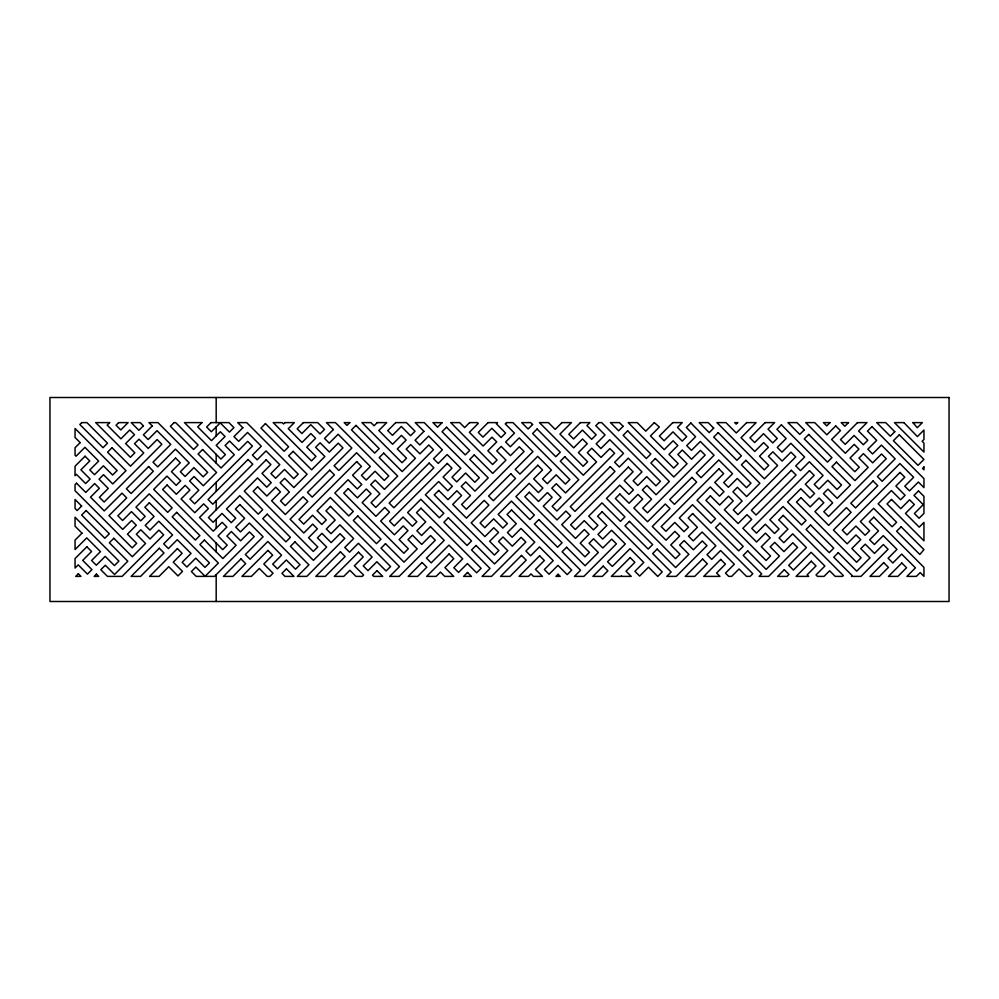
<?xml version="1.0" encoding="UTF-8"?>
<svg xmlns="http://www.w3.org/2000/svg" width="999" height="999" viewBox="0 0 999 999"><rect width="100%" height="100%" fill="white"/><g stroke="black" fill="none" stroke-linecap="round" stroke-linejoin="round"><path stroke-width="1.5" d="M216.184 397.502L216.184 422.614M216.184 426.898L216.184 435.914M216.184 454.345L216.184 463.124M216.184 482.317L216.184 491.321M216.184 500.786L216.184 509.802M216.184 519.255L216.184 528.271M216.184 543.094L216.184 551.873M216.184 574.675L216.184 601.498M81.718 422.614L79.833 424.5L103.034 447.702L107.517 443.206L86.925 422.614L81.718 422.614M80.195 442.607L75.05 447.752L75.05 455.219L76.049 456.206L84.927 447.34L98.664 461.076L89.785 469.955L94.518 474.687L103.397 465.809L112.625 475.037L117.12 470.554L75.05 428.496L75.05 437.475L80.195 442.607M109.64 422.614L107.155 425.099L120.904 438.836L129.783 429.97L134.503 434.69L125.637 443.568L134.865 452.809L130.382 457.292L95.704 422.614L109.64 422.614M85.04 456.231L75.05 466.221L75.05 475.674L76.411 474.325L85.639 483.553L90.135 479.07L80.894 469.83L89.773 460.964L85.04 456.231M118.656 422.614L116.059 425.212L120.779 429.945L128.122 422.614L118.656 422.614M76.523 483.216L75.05 484.69L75.05 490.721L132.18 547.852L136.676 543.356L127.435 534.128L136.314 525.249L131.581 520.516L122.702 529.395L108.966 515.646L126.711 497.902L121.99 493.169L104.233 510.926L90.497 497.177L99.363 488.299L94.643 483.578L85.764 492.445L76.523 483.216M112.025 447.714L107.542 452.197L126.011 470.679L112.75 483.941L103.509 474.7L99.026 479.183L108.267 488.424L99.388 497.302L104.121 502.022L161.85 444.293L157.13 439.56L148.252 448.439L139.011 439.198L134.528 443.693L143.756 452.922L130.494 466.183L112.025 447.714M143.381 425.824L138.898 430.307L131.206 422.614L140.185 422.614L143.381 425.824M152.273 425.936L143.406 434.815L148.127 439.548L157.005 430.669L170.742 444.405L152.997 462.162L157.73 466.883L175.474 449.138L189.223 462.887L180.344 471.753L185.077 476.486L193.943 467.607L203.184 476.848L207.667 472.352L157.929 422.614L148.951 422.614L152.273 425.936M81.618 506.056L77.135 510.539L75.05 508.466L75.05 499.488L81.618 506.056M86.126 510.564L81.631 515.047L104.833 538.249L109.328 533.766L86.126 510.564M174.076 422.614L170.392 426.298L193.581 449.5L198.077 445.005L175.674 422.614L174.076 422.614M81.993 533.166L75.05 540.097L75.05 549.562L86.726 537.887L100.462 551.635L91.596 560.501L96.316 565.234L105.195 556.356L114.435 565.596L118.918 561.113L75.05 517.245L75.05 526.223L81.993 533.166M148.614 466.545L126.374 488.786L131.106 493.518L153.334 471.278L148.614 466.545M201.998 422.614L197.715 426.898L211.463 440.646L220.329 431.768L225.062 436.501L216.184 445.367L225.424 454.607L220.929 459.09L184.453 422.614L201.998 422.614M86.851 546.778L75.05 558.578L75.05 568.031L78.209 564.872L87.45 574.113L91.933 569.617L82.705 560.389L91.571 551.51L86.851 546.778M175.599 458.029L117.857 515.771L122.59 520.504L131.456 511.625L140.697 520.866L145.18 516.371L135.951 507.142L149.213 493.868L167.682 512.35L172.165 507.854L153.696 489.385L166.958 476.123L176.199 485.364L180.682 480.869L171.453 471.64L180.32 462.762L175.599 458.029M211.014 422.614L206.606 427.023L211.338 431.743L220.217 422.877L229.445 432.105L233.941 427.622L228.933 422.614L211.014 422.614M113.836 538.274L109.341 542.757L127.81 561.226L114.548 574.487L105.32 565.259L100.824 569.742L107.467 576.386L122.115 576.386L163.661 534.84L158.928 530.119L150.05 538.985L140.822 529.757L136.326 534.24L145.567 543.481L132.305 556.743L113.836 538.274M167.083 485.014L162.6 489.51L222.74 549.65L227.223 545.154L217.994 535.926L226.86 527.047L222.14 522.315L213.262 531.193L199.513 517.457L208.391 508.578L203.659 503.846L194.793 512.724L181.044 498.976L189.922 490.109L185.19 485.377L176.323 494.255L167.083 485.014M78.334 573.763L75.712 576.386L80.944 576.386L78.334 573.763M149.326 502.772L144.843 507.255L154.083 516.495L145.205 525.362L149.937 530.094L158.804 521.216L172.552 534.964L163.674 543.843L168.406 548.563L177.273 539.697L191.021 553.434L182.143 562.312L186.875 567.032L195.754 558.166L204.982 567.395L209.478 562.912L149.326 502.772M202.585 449.513L198.089 454.008L216.571 472.477L203.309 485.739L194.068 476.498L189.585 480.994L198.813 490.222L189.935 499.1L194.668 503.833L252.41 446.091L247.677 441.358L238.798 450.237L229.57 441.009L225.075 445.492L234.315 454.732L221.054 467.994L202.585 449.513M96.441 574.125L94.181 576.386L98.701 576.386L96.441 574.125M242.832 427.747L233.953 436.613L238.686 441.346L247.565 432.467L261.301 446.216L252.422 455.082L257.155 459.815L266.034 450.936L279.77 464.685L270.891 473.563L275.624 478.284L284.503 469.418L293.731 478.646L298.226 474.163L246.678 422.614L237.7 422.614L242.832 427.747M176.673 512.362L172.19 516.858L195.392 540.047L199.875 535.564L176.673 512.362M265.434 423.613L260.939 428.096L284.141 451.298L288.624 446.815L265.434 423.613M159.291 548.226L131.131 576.386L140.584 576.386L164.011 552.959L159.291 548.226M248.039 459.478L208.054 499.463L212.775 504.195L252.772 464.198L248.039 459.478M284.902 422.614L283.541 423.976L282.18 422.614L273.202 422.614L311.488 460.901L315.971 456.406L306.743 447.177L315.609 438.299L310.889 433.566L302.01 442.445L288.274 428.696L294.355 422.614L284.902 422.614M177.397 548.588L149.6 576.386L159.053 576.386L168.769 566.683L177.997 575.911L182.492 571.428L173.252 562.187L182.13 553.309L177.397 548.588M266.146 459.84L208.416 517.569L213.137 522.302L222.015 513.424L231.256 522.664L235.739 518.169L226.498 508.941L239.76 495.679L258.242 514.148L262.725 509.665L244.256 491.183L257.517 477.922L266.745 487.162L271.241 482.679L262 473.439L270.879 464.56L266.146 459.84M303.371 422.614L297.165 428.821L301.885 433.554L310.764 424.675L320.005 433.916L324.488 429.42L317.682 422.614L303.371 422.614M204.383 540.072L199.9 544.555L218.369 563.036L205.107 576.298L195.866 567.057L191.383 571.54L196.229 576.386L214.473 576.386L254.208 536.65L249.475 531.918L240.609 540.796L231.368 531.555L226.885 536.038L236.114 545.279L222.852 558.541L204.383 540.072M239.885 504.57L235.402 509.053L244.63 518.294L235.752 527.172L240.484 531.893L249.363 523.026L263.099 536.763L245.354 554.52L250.087 559.24L267.832 541.495L281.568 555.232L272.702 564.11L277.422 568.843L286.301 559.964L295.542 569.205L300.025 564.71L239.885 504.57M257.63 486.825L253.147 491.308L313.286 551.448L317.782 546.965L308.541 537.724L317.42 528.846L312.687 524.125L303.808 532.991L290.072 519.255L307.817 501.51L303.097 496.778L285.339 514.522L271.603 500.786L280.469 491.908L275.749 487.175L266.87 496.053L257.63 486.825M293.132 451.323L288.649 455.806L307.118 474.275L293.856 487.537L284.615 478.309L280.132 482.792L289.373 492.032L280.494 500.899L285.227 505.631L342.957 447.889L338.236 443.169L329.358 452.035L320.117 442.807L315.634 447.29L324.875 456.531L311.601 469.792L293.132 451.323M333.379 429.545L324.513 438.424L329.233 443.144L338.112 434.278L351.86 448.014L334.103 465.759L338.836 470.492L356.581 452.747L370.329 466.483L361.451 475.362L366.183 480.094L375.05 471.216L384.29 480.444L388.773 475.961L335.427 422.614L326.448 422.614L333.379 429.545M349.775 422.614L346.99 425.399L344.205 422.614L349.775 422.614M267.233 514.16L262.737 518.656L285.939 541.858L290.434 537.362L267.233 514.16M355.981 425.412L351.498 429.907L374.7 453.109L379.183 448.613L355.981 425.412M240.971 558.903L223.476 576.386L232.942 576.386L245.692 563.636L240.971 558.903M329.72 470.154L307.48 492.395L312.212 497.115L334.44 474.875L329.72 470.154M377.26 422.614L374.088 425.774L370.929 422.614L361.95 422.614L402.035 462.699L406.531 458.216L397.29 448.976L406.168 440.097L401.436 435.377L392.57 444.243L378.821 430.507L386.713 422.614L377.26 422.614M267.957 550.387L241.958 576.386L251.411 576.386L259.315 568.481L267.22 576.386L269.88 576.386L273.039 573.226L263.811 563.985L272.677 555.119L267.957 550.387M356.705 461.638L298.963 519.38L303.696 524.1L312.562 515.234L321.803 524.463L326.286 519.98L317.058 510.739L330.319 497.477L348.788 515.946L353.284 511.463L334.802 492.994L348.064 479.732L357.305 488.961L361.788 484.478L352.56 475.237L361.438 466.371L356.705 461.638M395.729 422.614L387.712 430.619L392.445 435.352L401.323 426.473L410.552 435.714L415.047 431.231L406.431 422.614L395.729 422.614M294.942 541.87L290.447 546.366L308.916 564.835L297.365 576.386L306.818 576.386L344.767 538.449L340.035 533.716L331.156 542.594L321.928 533.354L317.432 537.849L326.673 547.077L313.411 560.339L294.942 541.87M330.444 506.368L325.949 510.864L335.189 520.092L326.311 528.971L331.044 533.703L339.91 524.825L353.658 538.573L344.78 547.44L349.513 552.172L358.391 543.294L372.127 557.042L363.249 565.909L367.982 570.641L376.86 561.763L386.089 571.003L390.584 566.52L330.444 506.368M348.189 488.623L343.706 493.106L403.846 553.259L408.329 548.763L399.101 539.535L407.967 530.656L403.246 525.924L394.368 534.802L380.619 521.053L389.498 512.187L384.765 507.455L375.899 516.333L362.15 502.584L371.029 493.706L366.296 488.986L357.43 497.852L348.189 488.623M383.691 453.121L379.195 457.604L397.677 476.086L384.415 489.348L375.174 480.107L370.691 484.59L379.92 493.831L371.041 502.709L375.774 507.43L433.516 449.7L428.783 444.967L419.905 453.846L410.676 444.605L406.181 449.1L415.422 458.329L402.16 471.59L383.691 453.121M286.426 568.856L281.93 573.351L284.977 576.386L293.956 576.386L286.426 568.856M423.938 431.343L415.06 440.222L419.792 444.955L428.671 436.076L442.407 449.812L433.529 458.691L438.261 463.424L447.14 454.545L460.876 468.294L452.01 477.16L456.73 481.893L465.609 473.014L474.837 482.255L479.333 477.759L424.175 422.614L415.209 422.614L423.938 431.343M442.033 422.714L437.537 427.197L432.954 422.614L442.033 422.714M357.779 515.971L353.296 520.454L376.498 543.656L380.981 539.173L357.779 515.971M446.541 427.222L442.045 431.705L465.247 454.907L469.73 450.412L446.541 427.222M340.397 551.835L315.834 576.386L325.299 576.386L345.13 556.555L340.397 551.835M429.145 463.074L389.16 503.071L393.881 507.792L433.878 467.807L429.145 463.074M469.605 422.614L464.647 427.572L459.677 422.614L450.711 422.614L492.594 464.498L497.077 460.015L487.849 450.774L496.715 441.908L491.995 437.175L483.116 446.053L469.38 432.305L478.246 423.426L477.435 422.614L469.605 422.614M358.504 552.185L334.303 576.386L343.768 576.386L349.875 570.279L355.981 576.386L362.237 576.386L363.599 575.024L354.358 565.796L363.236 556.918L358.504 552.185M447.252 463.436L389.523 521.178L394.243 525.911L403.121 517.032L412.362 526.261L416.845 521.778L407.604 512.537L420.866 499.288L439.348 517.757L443.831 513.261L425.362 494.792L438.623 481.53L447.852 490.771L452.347 486.276L443.106 477.047L451.985 468.169L447.252 463.436M488.086 422.614L478.271 432.43L482.992 437.15L491.87 428.284L501.111 437.512L505.594 433.029L496.366 423.788L497.539 422.614L488.086 422.614M385.489 543.681L381.006 548.164L399.475 566.633L389.722 576.386L399.175 576.386L435.314 540.247L430.594 535.526L421.715 544.393L412.475 535.164L407.992 539.647L417.22 548.888L403.958 562.15L385.489 543.681M420.991 508.179L416.508 512.662L425.736 521.903L416.858 530.769L421.59 535.501L430.469 526.623L444.205 540.372L426.461 558.116L431.193 562.849L448.938 545.104L462.687 558.841L453.808 567.719L458.541 572.439L467.407 563.573L476.648 572.802L481.131 568.319L420.991 508.179M438.748 490.422L434.253 494.917L494.393 555.057L498.888 550.561L489.647 541.333L498.526 532.455L493.793 527.722L484.915 536.6L471.178 522.864L488.923 505.107L484.203 500.387L466.446 518.131L452.709 504.395L461.575 495.516L456.855 490.784L447.977 499.662L438.748 490.422M474.238 454.92L469.755 459.415L488.224 477.884L474.962 491.146L465.721 481.905L461.238 486.401L470.479 495.629L461.6 504.507L466.333 509.24L524.063 451.498L519.343 446.765L510.464 455.644L501.223 446.416L496.74 450.899L505.981 460.139L492.719 473.401L474.238 454.92M506.555 422.614L505.257 423.913L514.485 433.141L505.619 442.02L510.339 446.753L519.218 437.874L532.966 451.623L515.209 469.368L519.942 474.1L537.687 456.343L551.436 470.092L542.557 478.971L547.29 483.691L556.156 474.825L565.397 484.053L569.88 479.57L512.937 422.614L506.555 422.614M376.973 570.666L372.49 575.149L373.726 576.386L382.704 576.386L376.973 570.666M532.579 424.513L528.096 428.996L521.703 422.614L530.681 422.614L532.579 424.513M448.339 517.769L443.856 522.265L467.045 545.454L471.54 540.971L448.339 517.769M537.087 429.021L532.604 433.504L555.806 456.705L560.289 452.222L537.087 429.021M422.077 562.512L408.191 576.386L417.657 576.386L426.798 567.232L422.077 562.512M510.826 473.751L488.586 495.991L493.319 500.724L515.546 478.484L510.826 473.751M561.962 422.614L555.194 429.383L548.439 422.614L539.46 422.614L583.141 466.308L587.637 461.813L578.396 452.584L587.275 443.706L582.542 438.973L573.676 447.852L559.927 434.103L571.428 422.614L561.962 422.614M449.063 553.995L426.66 576.386L436.126 576.386L440.422 572.09L444.73 576.386L453.708 576.386L444.917 567.594L453.783 558.716L449.063 553.995M537.812 465.247L480.069 522.976L484.802 527.709L493.681 518.831L502.909 528.071L507.405 523.576L498.164 514.348L511.426 501.086L529.895 519.555L534.39 515.072L515.909 496.59L529.17 483.329L538.411 492.569L542.894 488.074L533.666 478.846L542.544 469.967L537.812 465.247M580.431 422.614L568.818 434.228L573.551 438.961L582.429 430.082L591.658 439.323L596.153 434.827L586.913 425.599L589.897 422.614L580.431 422.614M476.048 545.479L471.553 549.962L490.022 568.443L482.08 576.386L491.533 576.386L525.874 542.057L521.141 537.325L512.262 546.203L503.034 536.962L498.538 541.446L507.779 550.686L494.517 563.948L476.048 545.479M511.55 509.977L507.055 514.46L516.296 523.701L507.417 532.579L512.15 537.3L521.016 528.434L534.765 542.17L525.886 551.048L530.619 555.781L539.497 546.903L553.234 560.639L544.355 569.517L549.088 574.25L557.966 565.372L567.195 574.612L571.69 570.117L511.55 509.977M529.295 492.232L524.812 496.715L584.952 556.855L589.435 552.372L580.207 543.131L589.073 534.253L584.353 529.532L575.474 538.411L561.725 524.662L570.604 515.784L565.884 511.063L557.005 519.93L543.256 506.193L552.135 497.315L547.402 492.582L538.536 501.461L529.295 492.232M564.797 456.73L560.302 461.213L578.783 479.682L565.521 492.944L556.281 483.716L551.798 488.199L561.026 497.44L552.147 506.306L556.88 511.038L614.622 453.296L609.889 448.576L601.023 457.442L591.783 448.214L587.287 452.697L596.528 461.938L583.266 475.199L564.797 456.73M598.913 422.614L595.804 425.711L605.044 434.952L596.166 443.831L600.899 448.551L609.777 439.685L623.513 453.421L614.635 462.3L619.368 467.02L628.246 458.154L641.982 471.89L633.116 480.769L637.837 485.502L646.715 476.623L655.956 485.851L660.439 481.368L601.685 422.614L598.913 422.614M467.532 572.464L463.611 576.386L471.453 576.386L467.532 572.464M623.139 426.311L618.643 430.806L610.451 422.614L619.43 422.614L623.139 426.311M538.886 519.567L534.403 524.063L557.604 547.265L562.087 542.769L538.886 519.567M627.647 430.819L623.151 435.314L646.353 458.516L650.836 454.021L627.647 430.819M521.503 555.432L500.549 576.386L510.002 576.386L526.236 560.164L521.503 555.432M610.252 466.683L570.267 506.668L574.987 511.401L614.984 471.416L610.252 466.683M654.32 422.614L645.754 431.181L637.187 422.614L628.209 422.614L673.701 468.106L678.184 463.623L668.955 454.383L677.834 445.504L673.101 440.784L664.223 449.65L650.486 435.914L659.352 427.035L654.32 422.614M539.61 555.794L519.018 576.386L528.483 576.386L530.981 573.888L533.478 576.386L542.457 576.386L535.464 569.393L544.343 560.526L539.61 555.794M628.359 467.045L570.629 524.787L575.349 529.507L584.228 520.641L593.468 529.87L597.951 525.387L588.711 516.146L601.972 502.884L620.454 521.353L624.937 516.87L606.468 498.401L619.73 485.139L628.958 494.368L633.453 489.885L624.213 480.644L633.091 471.778L628.359 467.045M672.789 422.614L659.377 436.026L664.11 440.759L672.976 431.88L682.217 441.121L686.7 436.638L677.472 427.397L682.255 422.614L672.789 422.614M566.595 547.277L562.112 551.773L580.581 570.242L574.437 576.386L583.891 576.386L616.42 543.856L611.7 539.123L602.822 548.001L593.581 538.761L589.098 543.256L598.326 552.484L585.064 565.746L566.595 547.277M602.097 511.775L597.614 516.271L606.843 525.499L597.976 534.378L602.697 539.11L611.575 530.232L625.312 543.968L607.567 561.725L612.3 566.458L630.044 548.701L643.793 562.449L634.914 571.316L639.647 576.048L648.513 567.17L657.754 576.411L662.237 571.928L602.097 511.775M619.855 494.03L615.359 498.513L675.499 558.666L679.994 554.17L670.754 544.942L679.632 536.063L674.899 531.331L666.021 540.209L652.285 526.461L670.029 508.716L665.309 503.983L647.552 521.74L633.816 507.992L642.694 499.113L637.961 494.393L629.083 503.259L619.855 494.03M655.344 458.529L650.861 463.012L669.33 481.493L656.068 494.755L646.84 485.514L642.345 489.997L651.585 499.238L642.707 508.116L647.439 512.837L705.169 455.107L700.449 450.374L691.57 459.253L682.329 450.012L677.846 454.508L687.087 463.736L673.826 476.998L655.344 458.529M690.846 423.027L686.363 427.522L695.591 436.75L686.725 445.629L691.445 450.362L700.324 441.483L714.073 455.219L696.315 472.977L701.048 477.697L718.793 459.952L732.542 473.701L723.663 482.567L728.396 487.3L737.262 478.421L746.503 487.662L750.986 483.166L690.846 423.027M558.079 574.263L555.968 576.386L560.202 576.386L558.079 574.263M713.686 428.121L709.203 432.604L699.213 422.614L708.191 422.614L713.686 428.121M629.445 521.378L624.962 525.861L648.151 549.063L652.647 544.58L629.445 521.378M718.194 432.629L713.711 437.112L736.912 460.314L741.395 455.819L718.194 432.629M737.662 422.614L736.188 424.088L734.702 422.614L737.662 422.614M603.184 566.108L592.907 576.386L602.36 576.386L607.904 570.841L603.184 566.108M691.932 477.36L669.692 499.6L674.425 504.333L696.665 482.092L691.932 477.36M746.678 422.614L736.3 432.979L725.936 422.614L716.957 422.614L764.247 469.905L768.743 465.422L759.502 456.181L768.381 447.315L763.648 442.582L754.782 451.461L741.033 437.712L756.131 422.614L746.678 422.614M630.169 557.592L611.376 576.386L620.829 576.386L621.528 575.686L622.227 576.386L631.206 576.386L626.023 571.203L634.889 562.325L630.169 557.592M718.918 468.843L661.176 526.585L665.908 531.318L674.787 522.44L684.015 531.668L688.511 527.185L679.27 517.944L692.532 504.682L711.001 523.164L715.496 518.668L697.015 500.199L710.277 486.938L719.517 496.178L724 491.683L714.772 482.455L723.651 473.576L718.918 468.843M765.147 422.614L749.924 437.837L754.657 442.557L763.536 433.691L772.764 442.919L777.259 438.436L768.019 429.195L774.612 422.614L765.147 422.614M657.155 549.088L652.659 553.571L671.128 572.04L666.795 576.386L676.248 576.386L706.98 545.654L702.247 540.934L693.368 549.8L684.14 540.571L679.645 545.054L688.885 554.295L675.624 567.557L657.155 549.088M692.657 513.586L688.161 518.069L697.402 527.31L688.523 536.176L693.256 540.909L702.122 532.03L715.871 545.779L706.992 554.657L711.725 559.378L720.604 550.511L734.34 564.248L725.461 573.126L728.733 576.386L731.655 576.386L739.073 568.98L746.478 576.386L750.137 576.386L752.796 573.726L692.657 513.586M710.401 495.829L705.918 500.324L766.058 560.464L770.541 555.968L761.313 546.74L770.179 537.862L765.459 533.129L756.58 542.007L742.831 528.271L751.71 519.393L746.99 514.66L738.111 523.538L724.362 509.79L733.241 500.924L728.508 496.191L719.642 505.069L710.401 495.829M745.903 460.327L741.408 464.822L759.889 483.291L746.628 496.553L737.387 487.312L732.904 491.808L742.132 501.036L733.254 509.915L737.986 514.647L795.728 456.905L790.996 452.172L782.13 461.051L772.889 451.823L768.406 456.306L777.634 465.546L764.372 478.808L745.903 460.327M781.405 424.825L776.91 429.32L786.151 438.549L777.272 447.427L782.005 452.16L790.883 443.281L804.62 457.03L795.741 465.896L800.474 470.629L809.352 461.75L823.089 475.499L814.222 484.378L818.943 489.098L827.821 480.232L837.062 489.46L841.545 484.977L781.405 424.825M804.245 429.92L799.749 434.403L787.961 422.614L796.94 422.614L804.245 429.92M719.992 523.176L715.509 527.672L738.711 550.861L743.194 546.378L719.992 523.176M808.753 434.428L804.257 438.911L827.459 462.112L831.955 457.629L808.753 434.428M830.019 422.614L826.735 425.899L823.463 422.614L830.019 422.614M702.609 559.04L685.264 576.386L694.717 576.386L707.342 563.773L702.609 559.04M791.358 470.292L751.373 510.277L756.093 515.009L796.091 475.012L791.358 470.292M835.738 425.911L826.86 434.79L814.684 422.614L805.706 422.614L854.807 471.715L859.29 467.22L850.062 457.992L858.94 449.113L854.207 444.38L845.329 453.259L831.593 439.51L840.459 430.644L835.738 425.911M848.488 422.614L844.854 426.248L841.208 422.614L848.488 422.614M720.716 559.403L703.733 576.386L719.954 576.386L716.57 573.001L725.449 564.123L720.716 559.403M809.465 470.654L751.735 528.384L756.455 533.116L765.334 524.238L774.575 533.478L779.058 528.983L769.817 519.755L783.091 506.493L801.56 524.962L806.043 520.479L787.574 501.998L800.836 488.736L810.077 497.977L814.56 493.481L805.319 484.253L814.197 475.374L809.465 470.654M857.504 422.614L840.484 439.635L845.216 444.368L854.083 435.489L863.323 444.73L867.806 440.234L858.578 431.006L866.957 422.614L857.504 422.614M747.702 550.886L743.219 555.369L761.688 573.838L759.14 576.386L768.606 576.386L797.527 547.464L792.806 542.732L783.928 551.61L774.687 542.37L770.204 546.853L779.432 556.093L766.171 569.355L747.702 550.886M783.204 515.384L778.721 519.867L787.949 529.108L779.083 537.986L783.803 542.707L792.682 533.841L806.418 547.577L788.673 565.334L793.406 570.054L811.151 552.31L824.899 566.046L816.021 574.924L817.482 576.386L824.013 576.386L829.62 570.779L835.226 576.386L842.482 576.386L843.343 575.524L783.204 515.384M800.961 497.639L796.465 502.122L856.605 562.262L861.101 557.779L851.86 548.538L860.738 539.66L856.006 534.94L847.127 543.806L833.391 530.069L851.136 512.325L846.415 507.592L828.658 525.337L814.922 511.6L823.8 502.722L819.068 497.989L810.189 506.868L800.961 497.639M836.45 462.137L831.967 466.62L850.436 485.089L837.174 498.351L827.946 489.123L823.451 493.606L832.691 502.847L823.813 511.713L828.546 516.446L886.275 458.703L881.555 453.983L872.676 462.849L863.436 453.621L858.953 458.104L868.193 467.345L854.932 480.606L836.45 462.137M871.952 426.635L867.469 431.118L876.697 440.359L867.831 449.238L872.552 453.958L881.43 445.092L895.179 458.828L877.422 476.573L882.154 481.306L899.899 463.561L913.648 477.297L904.769 486.176L909.502 490.909L918.368 482.03L923.95 487.599L923.95 478.621L871.952 426.635M894.792 431.718L890.309 436.213L876.71 422.614L885.688 422.614L894.792 431.718M903.908 422.614L917.407 436.588L923.95 430.057L923.95 439.51L922.139 441.321L923.95 443.119L923.95 452.097L894.455 422.614L903.908 422.614M899.3 434.802L893.381 440.721L918.019 465.347L923.925 459.428L899.3 434.802M810.551 524.975L806.068 529.47L829.257 552.672L833.753 548.176L810.551 524.975M912.924 422.614L917.294 427.697L922.377 422.614L912.924 422.614M784.29 569.717L777.622 576.386L787.075 576.386L789.01 574.45L784.29 569.717M873.039 480.969L850.798 503.209L855.531 507.929L877.771 485.689L873.039 480.969M811.275 561.201L796.091 576.386L808.703 576.386L807.13 574.8L815.996 565.933L811.275 561.201M900.024 472.452L842.282 530.194L847.015 534.915L855.893 526.048L865.122 535.277L869.617 530.794L860.376 521.553L873.638 508.291L892.107 526.76L896.602 522.277L878.121 503.808L891.383 490.546L900.623 499.775L905.106 495.292L895.878 486.051L904.757 477.185L900.024 472.452M838.261 552.684L833.765 557.18L852.247 575.649L851.498 576.386L860.963 576.386L888.086 549.263L883.353 544.53L874.475 553.409L865.246 544.168L860.751 548.663L869.992 557.892L856.73 571.153L838.261 552.684M873.763 517.182L869.267 521.678L878.508 530.906L869.63 539.785L874.362 544.517L883.241 535.639L896.977 549.388L888.099 558.254L892.831 562.986L901.71 554.108L915.446 567.857L906.917 576.386L916.37 576.386L920.179 572.577L923.95 576.348L923.95 567.37L873.763 517.182M891.508 499.438L887.025 503.921L923.95 540.846L923.95 522.415L919.217 527.147L905.469 513.399L914.347 504.52L909.614 499.8L900.748 508.666L891.508 499.438M923.95 466.995L922.527 468.419L923.95 469.842L923.95 466.995M918.493 490.921L914.01 495.404L923.238 504.645L914.372 513.523L919.092 518.244L923.95 513.399L923.95 496.366L918.493 490.921M901.11 526.785L896.615 531.268L919.817 554.47L923.95 549.625L901.11 526.785M883.715 562.649L869.967 576.386L879.432 576.386L888.448 567.37L883.715 562.649M901.822 562.999L888.448 576.386L897.901 576.386L906.555 567.732L901.822 562.999M949.05 397.502L49.95 397.502L49.95 601.498L949.05 601.498L949.05 397.502"/></g></svg>
